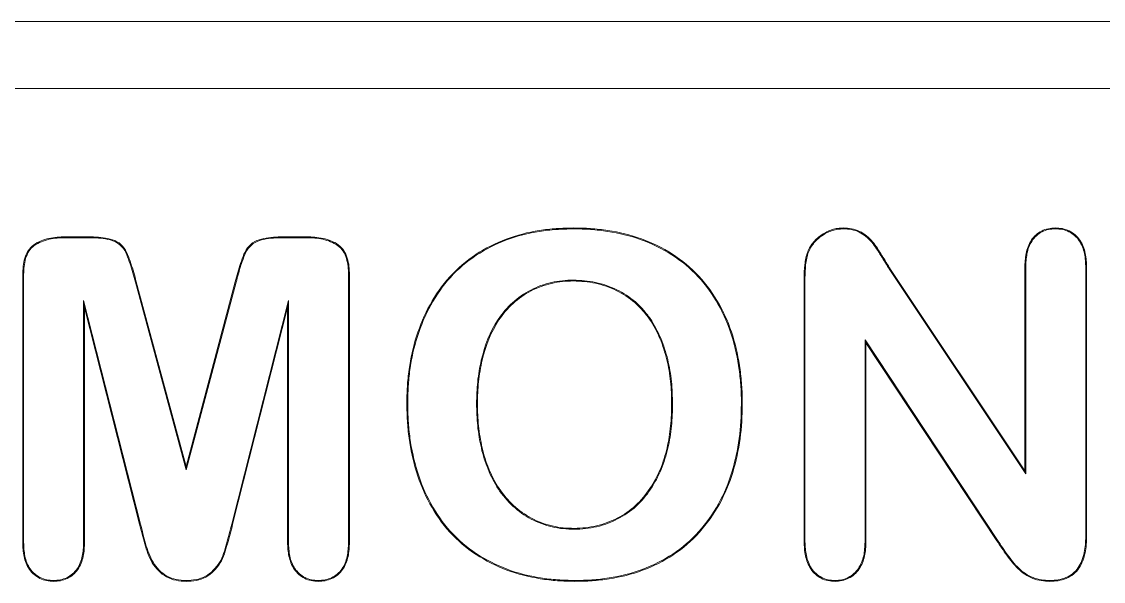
# Model space of a CAD drawing. Header units: millimetres. Extents: x 23 to 674, y 24 to 517.
# Drawn here: x 131.36 to 142.08, y 106.65 to 112.2 of the extents above; entities that cross this region are included whole.
import ezdxf

# ---------------------------------------------------------------- set-up
doc = ezdxf.new("R2010")
doc.units = ezdxf.units.MM
doc.header["$LTSCALE"] = 2.5
doc.layers.add('Visible (ANSI)', color=7, linetype='Continuous', lineweight=9)
doc.layers.add('Visible Narrow (ANSI)', color=7, linetype='Continuous', lineweight=9)

msp = doc.modelspace()

# ---------------------------------------------------------------- linework, layer by layer
at = {"layer": 'Visible (ANSI)'}
for p, q in [((145.949, 112.196), (119.949, 112.196)), ((136.8311, 110.1435), (136.8311, 110.1522)), ((139.5067, 110.1435), (139.5067, 110.1522)), ((141.6081, 110.1435), (141.6081, 110.1522)), ((131.7951, 110.0647), (132.0049, 110.0647)), ((131.7952, 110.056), (131.7951, 110.0647)), ((131.7952, 110.056), (132.0049, 110.056)), ((133.9771, 110.0647), (134.1877, 110.0647)), ((133.9772, 110.056), (134.1875, 110.056)), ((134.1875, 110.056), (134.1877, 110.0647)), ((139.1614, 109.9139), (139.1533, 109.9171)), ((131.374, 107.0364), (131.374, 109.6915)), ((131.3827, 109.6914), (131.374, 109.6915)), ((131.3827, 107.0365), (131.3827, 109.6914)), ((134.6028, 109.6913), (134.6115, 109.6915)), ((134.6028, 109.6913), (134.6028, 107.0365)), ((134.6115, 109.6915), (134.6115, 107.0364)), ((139.9676, 109.7367), (139.975, 109.7414)), ((139.9676, 109.7367), (141.314, 107.7171)), ((139.975, 109.7414), (141.3052, 107.746)), ((141.3052, 107.746), (141.3052, 109.7598)), ((141.314, 109.7597), (141.3052, 109.7598)), ((141.314, 107.7171), (141.314, 109.7597)), ((141.909, 109.7597), (141.9177, 109.7598)), ((141.909, 109.7597), (141.909, 107.098)), ((141.9177, 109.7598), (141.9177, 107.0979)), ((132.4907, 109.6161), (132.9928, 107.756)), ((132.4992, 109.6183), (132.9927, 107.7897)), ((132.9927, 107.7897), (133.4801, 109.6183)), ((132.9928, 107.756), (133.4886, 109.6161)), ((136.8312, 109.636), (136.8311, 109.6272)), ((139.1177, 107.0446), (139.1177, 109.6559)), ((139.1265, 107.0447), (139.1265, 109.6559)), ((131.9778, 109.4346), (131.9865, 109.3647)), ((131.9778, 109.4346), (131.9778, 107.0386)), ((132.5398, 107.2198), (131.9778, 109.4346)), ((132.5313, 107.2176), (131.9865, 109.3647)), ((131.9865, 109.3647), (131.9865, 107.0384)), ((134.0077, 109.4346), (133.4457, 107.2197)), ((133.999, 109.3647), (133.4542, 107.2176)), ((134.0077, 109.4346), (133.999, 109.3647)), ((133.999, 107.0384), (133.999, 109.3647)), ((134.0077, 107.0386), (134.0077, 109.4346)), ((139.7215, 109.0437), (139.7302, 109.0147)), ((139.7215, 109.0437), (139.7215, 107.0427)), ((141.0349, 107.0591), (139.7215, 109.0437)), ((141.0277, 107.0542), (139.7302, 109.0147)), ((139.7302, 109.0147), (139.7302, 107.0426)), ((135.189, 108.4118), (135.1802, 108.4118)), ((135.8715, 108.4118), (135.8802, 108.4118)), ((137.814, 108.4118), (137.8052, 108.4118)), ((138.4965, 108.4071), (138.5052, 108.407)), ((132.9928, 107.756), (132.9927, 107.7897)), ((141.314, 107.7171), (141.3052, 107.746)), ((132.5398, 107.2198), (132.5313, 107.2176)), ((136.8407, 107.1685), (136.8407, 107.1772)), ((131.3827, 107.0365), (131.374, 107.0364)), ((131.9778, 107.0386), (131.9865, 107.0384)), ((134.0077, 107.0386), (133.999, 107.0384)), ((134.6028, 107.0365), (134.6115, 107.0364)), ((139.1265, 107.0447), (139.1177, 107.0446)), ((139.7215, 107.0427), (139.7302, 107.0426)), ((141.909, 107.098), (141.9177, 107.0979)), ((131.6789, 106.661), (131.6789, 106.6522)), ((132.9928, 106.661), (132.9927, 106.6522)), ((134.3018, 106.661), (134.3018, 106.6522)), ((136.8448, 106.661), (136.8448, 106.6522)), ((139.424, 106.661), (139.424, 106.6522)), ((141.5548, 106.661), (141.5547, 106.6522))]:
    msp.add_line(p, q, dxfattribs=at)
for points, knots in [([(135.1802, 108.4118), (135.1813, 108.4683), (135.1824, 108.5249), (135.189, 108.6377), (135.1949, 108.694), (135.2189, 108.862), (135.2429, 108.9729), (135.3455, 109.2964), (135.454, 109.5009), (135.682, 109.7523), (135.7688, 109.8263), (135.9574, 109.9513), (136.0593, 110.0019), (136.2712, 110.0812), (136.3813, 110.1093), (136.5489, 110.1361), (136.6052, 110.1424), (136.718, 110.1498), (136.7746, 110.151), (136.8311, 110.1522)], [0, 0, 0, 0, 0.0001692093, 0.0001692093, 0.0003384185, 0.0003384185, 0.000676837, 0.000676837, 0.0013536741, 0.0013536741, 0.0016920926, 0.0016920926, 0.0020305111, 0.0020305111, 0.0023689297, 0.0023689297, 0.0025381389, 0.0025381389, 0.0027073482, 0.0027073482, 0.0027073482, 0.0027073482]), ([(135.189, 108.4118), (135.19, 108.4683), (135.1911, 108.5247), (135.1977, 108.637), (135.2036, 108.693), (135.2274, 108.8604), (135.2513, 108.9708), (135.3535, 109.2928), (135.4615, 109.4961), (135.688, 109.7459), (135.7742, 109.8194), (135.9616, 109.9436), (136.0629, 109.994), (136.2737, 110.0728), (136.3832, 110.1007), (136.5501, 110.1274), (136.606, 110.1337), (136.7183, 110.141), (136.7746, 110.1423), (136.8311, 110.1435)], [0, 0, 0, 0, 0.0001681814, 0.0001681814, 0.0003365368, 0.0003365368, 0.0006732474, 0.0006732474, 0.0013466688, 0.0013466688, 0.0016833795, 0.0016833795, 0.0020200902, 0.0020200902, 0.0023568009, 0.0023568009, 0.0025251562, 0.0025251562, 0.0026933569, 0.0026933569, 0.0026933569, 0.0026933569]), ([(136.8311, 110.1522), (136.8883, 110.1514), (136.9454, 110.1504), (137.0594, 110.1421), (137.1162, 110.1357), (137.2857, 110.1105), (137.3974, 110.0836), (137.7197, 109.9667), (137.9192, 109.8424), (138.2307, 109.5078), (138.3416, 109.3014), (138.444, 108.9742), (138.4681, 108.8621), (138.4906, 108.6922), (138.4964, 108.6353), (138.504, 108.5213), (138.5047, 108.4641), (138.5052, 108.407)], [0, 0, 0, 0, 0.0001707451, 0.0001707451, 0.0003414902, 0.0003414902, 0.0006829805, 0.0006829805, 0.001365961, 0.001365961, 0.0020489415, 0.0020489415, 0.0023904317, 0.0023904317, 0.0025611768, 0.0025611768, 0.0027319219, 0.0027319219, 0.0027319219, 0.0027319219]), ([(136.8311, 110.1435), (136.8883, 110.1427), (136.9451, 110.1417), (137.0585, 110.1334), (137.1152, 110.1271), (137.284, 110.102), (137.395, 110.0751), (137.7155, 109.9589), (137.9138, 109.8353), (138.2232, 109.503), (138.3336, 109.2978), (138.4355, 108.9722), (138.4595, 108.8605), (138.4819, 108.6913), (138.4877, 108.6345), (138.4953, 108.521), (138.496, 108.4642), (138.4965, 108.4071)], [0, 0, 0, 0, 0.0001697246, 0.0001697246, 0.0003396035, 0.0003396035, 0.0006793612, 0.0006793612, 0.0013588768, 0.0013588768, 0.0020383924, 0.0020383924, 0.0023781502, 0.0023781502, 0.0025480291, 0.0025480291, 0.0027177796, 0.0027177796, 0.0027177796, 0.0027177796]), ([(139.1533, 109.9171), (139.1611, 109.9341), (139.1688, 109.9512), (139.1881, 109.9832), (139.1995, 109.9982), (139.2357, 110.0412), (139.264, 110.0662), (139.3267, 110.1072), (139.3603, 110.1243), (139.4139, 110.1413), (139.4322, 110.1456), (139.4693, 110.1507), (139.488, 110.1514), (139.5067, 110.1522)], [0, 0, 0, 0, 0.00005571568, 0.00005571568, 0.00011143135, 0.00011143135, 0.00022286271, 0.00022286271, 0.00033429406, 0.00033429406, 0.00039000974, 0.00039000974, 0.00044572541, 0.00044572541, 0.00044572541, 0.00044572541]), ([(139.1614, 109.9139), (139.1691, 109.9308), (139.1767, 109.9474), (139.1952, 109.9782), (139.2064, 109.9928), (139.242, 110.0352), (139.2693, 110.0592), (139.3309, 110.0996), (139.3638, 110.1162), (139.4161, 110.1328), (139.4339, 110.137), (139.4698, 110.1419), (139.4881, 110.1427), (139.5067, 110.1435)], [0, 0, 0, 0, 0.00005403762, 0.00005403762, 0.00010853353, 0.00010853353, 0.00021752534, 0.00021752534, 0.00032651716, 0.00032651716, 0.00038101307, 0.00038101307, 0.00043516479, 0.00043516479, 0.00043516479, 0.00043516479]), ([(139.5067, 110.1522), (139.5343, 110.1511), (139.5618, 110.15), (139.6157, 110.1399), (139.642, 110.1308), (139.7165, 110.0951), (139.7588, 110.0583), (139.8304, 109.975), (139.859, 109.9278), (139.9172, 109.8348), (139.9461, 109.7881), (139.975, 109.7414)], [0, 0, 0, 0, 0.00008165373, 0.00008165373, 0.00016330747, 0.00016330747, 0.00032661493, 0.00032661493, 0.0004899224, 0.0004899224, 0.00065322986, 0.00065322986, 0.00065322986, 0.00065322986]), ([(139.5067, 110.1435), (139.5341, 110.1424), (139.5611, 110.1413), (139.6132, 110.1315), (139.6388, 110.1226), (139.7115, 110.0878), (139.7527, 110.052), (139.8232, 109.97), (139.8516, 109.9232), (139.9098, 109.8301), (139.9387, 109.7835), (139.9675, 109.7368), (139.9676, 109.7367), (139.9676, 109.7367), (139.9676, 109.7367)], [0, 0, 0, 0, 0.00008016699, 0.00008016699, 0.00016067949, 0.00016067949, 0.00032170447, 0.00032170447, 0.00048272946, 0.00048272946, 0.00064375444, 0.00064375444, 0.00064375444, 0.00064390168, 0.00064390168, 0.00064390168, 0.00064390168]), ([(141.3052, 109.7598), (141.3068, 109.8065), (141.3087, 109.8535), (141.3273, 109.9451), (141.3434, 109.99), (141.3949, 110.0682), (141.4304, 110.101), (141.4931, 110.1327), (141.5155, 110.1406), (141.5612, 110.1499), (141.5847, 110.1511), (141.6081, 110.1522)], [0, 0, 0, 0, 0.00013937207, 0.00013937207, 0.00027874414, 0.00027874414, 0.00041811621, 0.00041811621, 0.00048780225, 0.00048780225, 0.00055748828, 0.00055748828, 0.00055748828, 0.00055748828]), ([(141.314, 109.7597), (141.3155, 109.8063), (141.3175, 109.8526), (141.3357, 109.9426), (141.3514, 109.9864), (141.4014, 110.0623), (141.4357, 110.0939), (141.4964, 110.1246), (141.518, 110.1322), (141.562, 110.1412), (141.5848, 110.1423), (141.6081, 110.1435)], [0, 0, 0, 0, 0.00013607543, 0.00013607543, 0.00027229216, 0.00027229216, 0.00040850889, 0.00040850889, 0.00047661725, 0.00047661725, 0.0005443156, 0.0005443156, 0.0005443156, 0.0005443156]), ([(141.6081, 110.1522), (141.6317, 110.1511), (141.6553, 110.1499), (141.7017, 110.1412), (141.7245, 110.1337), (141.7883, 110.1027), (141.8248, 110.0702), (141.8781, 109.9921), (141.8952, 109.947), (141.9142, 109.8544), (141.9161, 109.8069), (141.9177, 109.7598)], [0, 0, 0, 0, 0.00007002805, 0.00007002805, 0.0001400561, 0.0001400561, 0.0002801122, 0.0002801122, 0.0004201683, 0.0004201683, 0.0005602244, 0.0005602244, 0.0005602244, 0.0005602244]), ([(141.6081, 110.1435), (141.6316, 110.1423), (141.6546, 110.1412), (141.6994, 110.1327), (141.7213, 110.1255), (141.7831, 110.0956), (141.8183, 110.0642), (141.8701, 109.9883), (141.8868, 109.9444), (141.9055, 109.8536), (141.9074, 109.8067), (141.909, 109.7597)], [0, 0, 0, 0, 0.00006791252, 0.00006791252, 0.0001362327, 0.0001362327, 0.00027287307, 0.00027287307, 0.00040951344, 0.00040951344, 0.00054601053, 0.00054601053, 0.00054601053, 0.00054601053]), ([(131.374, 109.6915), (131.3755, 109.7455), (131.3781, 109.8008), (131.4026, 109.8785), (131.4135, 109.9037), (131.4423, 109.9498), (131.4615, 109.9697), (131.528, 110.0171), (131.5801, 110.0363), (131.6862, 110.0605), (131.7409, 110.0632), (131.7951, 110.0647)], [0, 0, 0, 0, 0.00016063256, 0.00016063256, 0.00024094884, 0.00024094884, 0.00032126512, 0.00032126512, 0.00048189768, 0.00048189768, 0.00064253024, 0.00064253024, 0.00064253024, 0.00064253024]), ([(131.3827, 109.6914), (131.3843, 109.7454), (131.3868, 109.7995), (131.4107, 109.8753), (131.4215, 109.8999), (131.4491, 109.9444), (131.4673, 109.9631), (131.5316, 110.0089), (131.5829, 110.0279), (131.6872, 110.0518), (131.741, 110.0545), (131.7952, 110.056)], [0, 0, 0, 0, 0.00015701295, 0.00015701295, 0.00023557939, 0.00023557939, 0.00031414584, 0.00031414584, 0.00047127873, 0.00047127873, 0.00062829723, 0.00062829723, 0.00062829723, 0.00062829723]), ([(132.0049, 110.0647), (132.0683, 110.0639), (132.1324, 110.0632), (132.2264, 110.0472), (132.2577, 110.0402), (132.3158, 110.0143), (132.3425, 109.9957), (132.3851, 109.9484), (132.4005, 109.92), (132.4256, 109.8616), (132.4358, 109.8315), (132.4657, 109.741), (132.483, 109.6798), (132.4992, 109.6183)], [0, 0, 0, 0, 0.00019079029, 0.00019079029, 0.00028618544, 0.00028618544, 0.00038158059, 0.00038158059, 0.00047697574, 0.00047697574, 0.00057237088, 0.00057237088, 0.00076316118, 0.00076316118, 0.00076316118, 0.00076316118]), ([(132.0049, 110.056), (132.0683, 110.0552), (132.1318, 110.0544), (132.2245, 110.0387), (132.2552, 110.0318), (132.3112, 110.0068), (132.3369, 109.9889), (132.3777, 109.9435), (132.3927, 109.9161), (132.4173, 109.8587), (132.4276, 109.8287), (132.4573, 109.7384), (132.4746, 109.6775), (132.4907, 109.6161), (132.4907, 109.6161), (132.4907, 109.6161), (132.4907, 109.6161), (132.4907, 109.6161), (132.4907, 109.6161), (132.4907, 109.6161)], [0, 0, 0, 0, 0.00018798001, 0.00018798001, 0.00028199667, 0.00028199667, 0.00037601333, 0.00037601333, 0.00047002999, 0.00047002999, 0.00056404665, 0.00056404665, 0.00075207997, 0.00075207997, 0.00075207997, 0.00075209401, 0.00075209401, 0.00075209401, 0.00075210805, 0.00075210805, 0.00075210805, 0.00075210805]), ([(133.4801, 109.6183), (133.4964, 109.68), (133.5137, 109.7414), (133.5438, 109.8321), (133.5539, 109.8624), (133.5792, 109.9209), (133.5954, 109.949), (133.6381, 109.9964), (133.6651, 110.0149), (133.7235, 110.0406), (133.755, 110.0473), (133.8493, 110.0631), (133.9135, 110.0639), (133.9771, 110.0647)], [0, 0, 0, 0, 0.00019156341, 0.00019156341, 0.00028734511, 0.00028734511, 0.00038312682, 0.00038312682, 0.00047890852, 0.00047890852, 0.00057469023, 0.00057469023, 0.00076625364, 0.00076625364, 0.00076625364, 0.00076625364]), ([(133.4886, 109.6161), (133.5033, 109.672), (133.5189, 109.7275), (133.5366, 109.7824), (133.5384, 109.788), (133.5402, 109.7935), (133.542, 109.7991), (133.552, 109.8293), (133.5622, 109.8595), (133.5746, 109.8882), (133.587, 109.9169), (133.6028, 109.9441), (133.6233, 109.9668), (133.6438, 109.9896), (133.6697, 110.0074), (133.6978, 110.0197), (133.7259, 110.0321), (133.7569, 110.0388), (133.7879, 110.044), (133.8499, 110.0544), (133.9136, 110.0552), (133.9772, 110.056)], [0, 0, 0, 0, 0.00017132784, 0.00017132784, 0.00017132784, 0.00018878378, 0.00018878378, 0.00018878378, 0.00028316155, 0.00028316155, 0.00028316155, 0.00037753933, 0.00037753933, 0.00037753933, 0.0004719171, 0.0004719171, 0.0004719171, 0.00056629487, 0.00056629487, 0.00056629487, 0.00075499609, 0.00075499609, 0.00075499609, 0.00075499609]), ([(134.1875, 110.056), (134.2419, 110.0545), (134.2959, 110.0519), (134.4005, 110.0282), (134.4522, 110.0093), (134.5165, 109.9632), (134.5353, 109.9449), (134.563, 109.9003), (134.5747, 109.8762), (134.5896, 109.825), (134.5958, 109.7988), (134.6013, 109.7457), (134.6019, 109.7184), (134.6028, 109.6913)], [0, 0, 0, 0, 0.00015889378, 0.00015889378, 0.00031790329, 0.00031790329, 0.00039740804, 0.00039740804, 0.0004769128, 0.0004769128, 0.00055641755, 0.00055641755, 0.00063579273, 0.00063579273, 0.00063579273, 0.00063579273]), ([(134.1877, 110.0647), (134.242, 110.0632), (134.2969, 110.0606), (134.4033, 110.0365), (134.4559, 110.0174), (134.5223, 109.9698), (134.5422, 109.9504), (134.571, 109.904), (134.5829, 109.8793), (134.5982, 109.8269), (134.6044, 109.8002), (134.61, 109.746), (134.6107, 109.7187), (134.6115, 109.6915)], [0, 0, 0, 0, 0.00016233415, 0.00016233415, 0.0003246683, 0.0003246683, 0.00040583538, 0.00040583538, 0.00048700246, 0.00048700246, 0.00056816953, 0.00056816953, 0.00064933661, 0.00064933661, 0.00064933661, 0.00064933661]), ([(139.1177, 109.6559), (139.1182, 109.7001), (139.1194, 109.7442), (139.1272, 109.81), (139.1302, 109.832), (139.1395, 109.8751), (139.1464, 109.8961), (139.1533, 109.9171)], [0, 0, 0, 0, 0.0001325811, 0.0001325811, 0.00019887165, 0.00019887165, 0.0002651622, 0.0002651622, 0.0002651622, 0.0002651622]), ([(139.1265, 109.6559), (139.1269, 109.7001), (139.1281, 109.7436), (139.1358, 109.8088), (139.1388, 109.8306), (139.1479, 109.8726), (139.1545, 109.893), (139.1614, 109.9139)], [0, 0, 0, 0, 0.00013118362, 0.00013118362, 0.00019679652, 0.00019679652, 0.00026194278, 0.00026194278, 0.00026194278, 0.00026194278]), ([(136.8312, 109.636), (136.8311, 109.636), (136.831, 109.6359), (136.8309, 109.6359), (136.7947, 109.635), (136.7582, 109.6341), (136.6854, 109.6265), (136.6494, 109.6202), (136.5426, 109.5955), (136.4732, 109.5708), (136.2781, 109.4703), (136.167, 109.368), (136.0051, 109.1246), (135.9523, 108.9862), (135.9021, 108.7737), (135.8904, 108.7018), (135.875, 108.5571), (135.8729, 108.4843), (135.8715, 108.412), (135.8715, 108.4119), (135.8715, 108.4118), (135.8715, 108.4118)], [0, 0, 0, 0, 0.0000002608, 0.0000002608, 0.0000002608, 0.0001092755, 0.0001092755, 0.0002182901, 0.0002182901, 0.0004363195, 0.0004363195, 0.0008723781, 0.0008723781, 0.0013084368, 0.0013084368, 0.0015264661, 0.0015264661, 0.0017444954, 0.0017444954, 0.0017444954, 0.0017446666, 0.0017446666, 0.0017446666, 0.0017446666]), ([(136.8311, 109.6272), (136.7949, 109.6263), (136.7587, 109.6254), (136.6868, 109.6179), (136.651, 109.6116), (136.5452, 109.5872), (136.4765, 109.5627), (136.2834, 109.4632), (136.1735, 109.362), (136.0132, 109.1209), (135.9606, 108.9834), (135.9107, 108.7721), (135.899, 108.7005), (135.8837, 108.5565), (135.8817, 108.4841), (135.8802, 108.4118)], [0, 0, 0, 0, 0.0001081572, 0.0001081572, 0.0002163144, 0.0002163144, 0.0004326287, 0.0004326287, 0.0008652575, 0.0008652575, 0.0012978862, 0.0012978862, 0.0015142006, 0.0015142006, 0.0017305149, 0.0017305149, 0.0017305149, 0.0017305149]), ([(137.8052, 108.4118), (137.8036, 108.485), (137.8019, 108.5582), (137.7868, 108.7039), (137.7745, 108.7763), (137.7402, 108.9187), (137.7177, 108.9886), (137.6607, 109.1235), (137.6268, 109.1889), (137.5645, 109.2794), (137.5414, 109.3078), (137.4931, 109.3629), (137.4673, 109.389), (137.3841, 109.4606), (137.3224, 109.5011), (137.1908, 109.5656), (137.121, 109.5895), (136.9777, 109.6206), (136.9043, 109.6247), (136.8311, 109.6272)], [0, 0, 0, 0, 0.000216912, 0.000216912, 0.000433824, 0.000433824, 0.0006507361, 0.0006507361, 0.0008676481, 0.0008676481, 0.0009761041, 0.0009761041, 0.0010845601, 0.0010845601, 0.0013014721, 0.0013014721, 0.0015183842, 0.0015183842, 0.0017352962, 0.0017352962, 0.0017352962, 0.0017352962]), ([(137.814, 108.4118), (137.814, 108.4119), (137.814, 108.4119), (137.814, 108.412), (137.8124, 108.4852), (137.8106, 108.5587), (137.7955, 108.7052), (137.7831, 108.7779), (137.7486, 108.9211), (137.7259, 108.9916), (137.6685, 109.1274), (137.6345, 109.1931), (137.5715, 109.2847), (137.5481, 109.3133), (137.4995, 109.3689), (137.4733, 109.3953), (137.3891, 109.4678), (137.3269, 109.5087), (137.1939, 109.5738), (137.1235, 109.5979), (136.9789, 109.6293), (136.9045, 109.6334), (136.8314, 109.6359), (136.8313, 109.6359), (136.8312, 109.636), (136.8312, 109.636)], [0, 0, 0, 0, 0.0000001435, 0.0000001435, 0.0000001435, 0.0002187367, 0.0002187367, 0.0004373299, 0.0004373299, 0.0006559231, 0.0006559231, 0.0008745162, 0.0008745162, 0.0009838128, 0.0009838128, 0.0010931094, 0.0010931094, 0.0013117026, 0.0013117026, 0.0015302958, 0.0015302958, 0.001748889, 0.001748889, 0.001748889, 0.0017491477, 0.0017491477, 0.0017491477, 0.0017491477]), ([(136.8448, 106.6522), (136.7877, 106.6536), (136.7305, 106.655), (136.6166, 106.6626), (136.5598, 106.6692), (136.3905, 106.6964), (136.2791, 106.7241), (136.0651, 106.8045), (135.9622, 106.8559), (135.771, 106.9811), (135.6839, 107.0565), (135.5298, 107.2253), (135.4646, 107.3201), (135.3543, 107.5204), (135.3107, 107.6265), (135.2431, 107.8449), (135.2189, 107.9569), (135.1952, 108.1267), (135.1895, 108.1835), (135.1827, 108.2975), (135.1815, 108.3547), (135.1802, 108.4118)], [0, 0, 0, 0, 0.0001705458, 0.0001705458, 0.0003410916, 0.0003410916, 0.0006821833, 0.0006821833, 0.0010232749, 0.0010232749, 0.0013643665, 0.0013643665, 0.0017054582, 0.0017054582, 0.0020465498, 0.0020465498, 0.0023876415, 0.0023876415, 0.0025581873, 0.0025581873, 0.0027287331, 0.0027287331, 0.0027287331, 0.0027287331]), ([(136.8448, 106.661), (136.7877, 106.6623), (136.7308, 106.6637), (136.6174, 106.6713), (136.5609, 106.6778), (136.3924, 106.7049), (136.2815, 106.7325), (136.0687, 106.8124), (135.9663, 106.8636), (135.7764, 106.9879), (135.6898, 107.0629), (135.5367, 107.2307), (135.472, 107.3248), (135.3622, 107.5241), (135.3189, 107.6296), (135.2516, 107.847), (135.2275, 107.9585), (135.2039, 108.1276), (135.1982, 108.1843), (135.1914, 108.2978), (135.1902, 108.3547), (135.189, 108.4118)], [0, 0, 0, 0, 0.000169551, 0.000169551, 0.0003392858, 0.0003392858, 0.0006787552, 0.0006787552, 0.0010182246, 0.0010182246, 0.001357694, 0.001357694, 0.0016971635, 0.0016971635, 0.0020366329, 0.0020366329, 0.0023761023, 0.0023761023, 0.002545837, 0.002545837, 0.0027153981, 0.0027153981, 0.0027153981, 0.0027153981]), ([(135.8715, 108.4118), (135.8715, 108.4117), (135.8715, 108.4117), (135.8715, 108.4116), (135.8729, 108.3384), (135.875, 108.2646), (135.8905, 108.1181), (135.9023, 108.0453), (135.9357, 107.9017), (135.9576, 107.8309), (136.0138, 107.6944), (136.047, 107.6281), (136.1292, 107.5048), (136.1782, 107.4487), (136.2868, 107.3482), (136.3471, 107.3041), (136.4781, 107.2344), (136.5484, 107.2094), (136.6565, 107.184), (136.6932, 107.1778), (136.7669, 107.1705), (136.8038, 107.1695), (136.8404, 107.1685), (136.8405, 107.1685), (136.8406, 107.1685), (136.8407, 107.1685)], [0, 0, 0, 0, 0.0000001701, 0.0000001701, 0.0000001701, 0.0002195255, 0.0002195255, 0.000438881, 0.000438881, 0.0006582364, 0.0006582364, 0.0008775919, 0.0008775919, 0.0010969474, 0.0010969474, 0.0013163028, 0.0013163028, 0.0015356583, 0.0015356583, 0.001645336, 0.001645336, 0.0017550138, 0.0017550138, 0.0017550138, 0.0017552794, 0.0017552794, 0.0017552794, 0.0017552794]), ([(135.8802, 108.4118), (135.8817, 108.3385), (135.8837, 108.2652), (135.8992, 108.1194), (135.9109, 108.0469), (135.9441, 107.9041), (135.9659, 107.8338), (136.0217, 107.6982), (136.0547, 107.6323), (136.136, 107.5103), (136.1846, 107.4546), (136.2923, 107.3551), (136.3519, 107.3114), (136.4814, 107.2425), (136.5511, 107.2178), (136.6582, 107.1925), (136.6944, 107.1865), (136.7674, 107.1793), (136.804, 107.1782), (136.8407, 107.1772)], [0, 0, 0, 0, 0.0002176548, 0.0002176548, 0.0004353096, 0.0004353096, 0.0006529644, 0.0006529644, 0.0008706192, 0.0008706192, 0.001088274, 0.001088274, 0.0013059288, 0.0013059288, 0.0015235836, 0.0015235836, 0.001632411, 0.001632411, 0.0017412384, 0.0017412384, 0.0017412384, 0.0017412384]), ([(136.8407, 107.1685), (136.8408, 107.1685), (136.8409, 107.1685), (136.841, 107.1685), (136.8777, 107.1697), (136.9147, 107.171), (136.9885, 107.1783), (137.0253, 107.1847), (137.1336, 107.2109), (137.2036, 107.2365), (137.336, 107.3039), (137.3982, 107.3458), (137.5073, 107.4468), (137.555, 107.5041), (137.6375, 107.6272), (137.6722, 107.693), (137.7298, 107.8293), (137.7514, 107.9004), (137.7847, 108.0443), (137.7962, 108.1174), (137.8108, 108.2643), (137.8132, 108.3382), (137.814, 108.4117), (137.814, 108.4117), (137.814, 108.4118), (137.814, 108.4118)], [0, 0, 0, 0, 0.000000267, 0.000000267, 0.000000267, 0.0001109477, 0.0001109477, 0.0002216284, 0.0002216284, 0.0004429898, 0.0004429898, 0.0006643512, 0.0006643512, 0.0008857126, 0.0008857126, 0.001107074, 0.001107074, 0.0013284354, 0.0013284354, 0.0015497968, 0.0015497968, 0.0017711582, 0.0017711582, 0.0017711582, 0.001771303, 0.001771303, 0.001771303, 0.001771303]), ([(136.8407, 107.1772), (136.8775, 107.1785), (136.9142, 107.1797), (136.9873, 107.1869), (137.0236, 107.1933), (137.1308, 107.2192), (137.2003, 107.2446), (137.3314, 107.3114), (137.3929, 107.3528), (137.5007, 107.4526), (137.5481, 107.5095), (137.6299, 107.6315), (137.6643, 107.6968), (137.7216, 107.8322), (137.7429, 107.9027), (137.7761, 108.0459), (137.7875, 108.1186), (137.8021, 108.2648), (137.8044, 108.3383), (137.8052, 108.4118)], [0, 0, 0, 0, 0.0001098201, 0.0001098201, 0.0002196402, 0.0002196402, 0.0004392805, 0.0004392805, 0.0006589207, 0.0006589207, 0.000878561, 0.000878561, 0.0010982012, 0.0010982012, 0.0013178414, 0.0013178414, 0.0015374817, 0.0015374817, 0.0017571219, 0.0017571219, 0.0017571219, 0.0017571219]), ([(138.4965, 108.4071), (138.4941, 108.2931), (138.49, 108.1795), (138.4595, 107.9543), (138.4358, 107.8428), (138.3359, 107.5172), (138.2256, 107.3129), (137.9978, 107.0602), (137.9115, 106.9854), (137.7222, 106.8606), (137.6201, 106.8094), (137.4075, 106.7301), (137.2966, 106.7039), (137.1282, 106.6771), (137.0718, 106.6704), (136.9587, 106.6631), (136.9018, 106.662), (136.8448, 106.661)], [0, 0, 0, 0, 0.0003394704, 0.0003394704, 0.0006790695, 0.0006790695, 0.0013582676, 0.0013582676, 0.0016978667, 0.0016978667, 0.0020374658, 0.0020374658, 0.0023770649, 0.0023770649, 0.0025468644, 0.0025468644, 0.00271648, 0.00271648, 0.00271648, 0.00271648]), ([(138.5052, 108.407), (138.5029, 108.293), (138.4987, 108.1788), (138.468, 107.9527), (138.4443, 107.8407), (138.3439, 107.5136), (138.233, 107.3081), (138.0038, 107.0538), (137.9169, 106.9785), (137.7264, 106.8529), (137.6238, 106.8014), (137.4099, 106.7217), (137.2984, 106.6954), (137.1293, 106.6685), (137.0726, 106.6617), (136.9589, 106.6543), (136.9018, 106.6533), (136.8448, 106.6522)], [0, 0, 0, 0, 0.00034131, 0.00034131, 0.0006826201, 0.0006826201, 0.0013652402, 0.0013652402, 0.0017065502, 0.0017065502, 0.0020478603, 0.0020478603, 0.0023891703, 0.0023891703, 0.0025598254, 0.0025598254, 0.0027304804, 0.0027304804, 0.0027304804, 0.0027304804]), ([(132.9927, 106.6522), (132.9593, 106.6533), (132.9257, 106.6553), (132.8602, 106.6697), (132.8282, 106.681), (132.7697, 106.7137), (132.7431, 106.7345), (132.6955, 106.7817), (132.6746, 106.8082), (132.6241, 106.8952), (132.6016, 106.959), (132.5653, 107.088), (132.5491, 107.153), (132.5313, 107.2176)], [0, 0, 0, 0, 0.00009976778, 0.00009976778, 0.00019953555, 0.00019953555, 0.00029930333, 0.00029930333, 0.0003990711, 0.0003990711, 0.00059860665, 0.00059860665, 0.0007981422, 0.0007981422, 0.0007981422, 0.0007981422]), ([(132.9928, 106.661), (132.9593, 106.6621), (132.9268, 106.664), (132.8627, 106.678), (132.8317, 106.689), (132.7747, 106.7209), (132.7489, 106.7411), (132.702, 106.7876), (132.6819, 106.8131), (132.6322, 106.8987), (132.6099, 106.9617), (132.5738, 107.09), (132.5575, 107.1553), (132.5398, 107.2198)], [0, 0, 0, 0, 0.00009824685, 0.00009824685, 0.00019676487, 0.00019676487, 0.0002952829, 0.0002952829, 0.00039380092, 0.00039380092, 0.00059083698, 0.00059083698, 0.00078778497, 0.00078778497, 0.00078778497, 0.00078778497]), ([(133.4542, 107.2176), (133.4376, 107.1524), (133.4205, 107.0873), (133.3828, 106.9582), (133.3664, 106.8916), (133.3133, 106.8057), (133.2913, 106.78), (133.2444, 106.7317), (133.2179, 106.7102), (133.1586, 106.6784), (133.1262, 106.6675), (133.0601, 106.6545), (133.0264, 106.6532), (132.9927, 106.6522)], [0, 0, 0, 0, 0.00020188819, 0.00020188819, 0.00040377637, 0.00040377637, 0.00050472046, 0.00050472046, 0.00060566456, 0.00060566456, 0.00070660865, 0.00070660865, 0.00080755274, 0.00080755274, 0.00080755274, 0.00080755274]), ([(133.4457, 107.2197), (133.4291, 107.1545), (133.4121, 107.0896), (133.3933, 107.0252), (133.3744, 106.9607), (133.3581, 106.8948), (133.3235, 106.839), (133.3063, 106.811), (133.2846, 106.7856), (133.2616, 106.7619), (133.2385, 106.7382), (133.2129, 106.7174), (133.1841, 106.702), (133.1553, 106.6866), (133.1237, 106.676), (133.0915, 106.6696), (133.0593, 106.6632), (133.0264, 106.662), (132.9928, 106.661)], [0, 0, 0, 0, 0.00019908062, 0.00019908062, 0.00019908062, 0.00039816123, 0.00039816123, 0.00039816123, 0.00049770154, 0.00049770154, 0.00049770154, 0.00059724185, 0.00059724185, 0.00059724185, 0.00069678216, 0.00069678216, 0.00069678216, 0.00079604962, 0.00079604962, 0.00079604962, 0.00079604962]), ([(131.6789, 106.6522), (131.6557, 106.6534), (131.6326, 106.6547), (131.5873, 106.6639), (131.5652, 106.6715), (131.5028, 106.7021), (131.4665, 106.7331), (131.4138, 106.8092), (131.3968, 106.8533), (131.3774, 106.9438), (131.3755, 106.9903), (131.374, 107.0364)], [0, 0, 0, 0, 0.00006845913, 0.00006845913, 0.00013691827, 0.00013691827, 0.00027383653, 0.00027383653, 0.0004107548, 0.0004107548, 0.00054767306, 0.00054767306, 0.00054767306, 0.00054767306]), ([(131.6789, 106.661), (131.6558, 106.6622), (131.6334, 106.6634), (131.5898, 106.6723), (131.5684, 106.6797), (131.5079, 106.7093), (131.4729, 106.7393), (131.4217, 106.8131), (131.4052, 106.856), (131.3861, 106.9447), (131.3842, 106.9904), (131.3827, 107.0365)], [0, 0, 0, 0, 0.00006632831, 0.00006632831, 0.00013309494, 0.00013309494, 0.00026662819, 0.00026662819, 0.00040016144, 0.00040016144, 0.00053355794, 0.00053355794, 0.00053355794, 0.00053355794]), ([(131.9778, 107.0386), (131.9764, 106.992), (131.9742, 106.9462), (131.9545, 106.8567), (131.939, 106.813), (131.8867, 106.7391), (131.8515, 106.7084), (131.7906, 106.6788), (131.769, 106.6717), (131.7248, 106.6634), (131.7021, 106.6622), (131.6789, 106.661)], [0, 0, 0, 0, 0.00013578078, 0.00013578078, 0.00027168903, 0.00027168903, 0.00040759728, 0.00040759728, 0.00047555141, 0.00047555141, 0.00054306234, 0.00054306234, 0.00054306234, 0.00054306234]), ([(131.9865, 107.0384), (131.9851, 106.9919), (131.9829, 106.9451), (131.9628, 106.854), (131.9469, 106.8091), (131.893, 106.7329), (131.8567, 106.7012), (131.7937, 106.6706), (131.7713, 106.6633), (131.7255, 106.6546), (131.7022, 106.6534), (131.6789, 106.6522)], [0, 0, 0, 0, 0.00013905464, 0.00013905464, 0.00027810928, 0.00027810928, 0.00041716392, 0.00041716392, 0.00048669124, 0.00048669124, 0.00055621856, 0.00055621856, 0.00055621856, 0.00055621856]), ([(134.3018, 106.6522), (134.2787, 106.6535), (134.2556, 106.6547), (134.2104, 106.6641), (134.1883, 106.6719), (134.1266, 106.7036), (134.091, 106.7352), (134.0384, 106.8113), (134.0221, 106.8556), (134.0025, 106.9459), (134.0004, 106.9923), (133.999, 107.0384)], [0, 0, 0, 0, 0.00006840425, 0.00006840425, 0.0001368085, 0.0001368085, 0.000273617, 0.000273617, 0.0004104255, 0.0004104255, 0.00054723399, 0.00054723399, 0.00054723399, 0.00054723399]), ([(134.3018, 106.661), (134.2788, 106.6622), (134.2564, 106.6635), (134.2129, 106.6724), (134.1916, 106.68), (134.1319, 106.7106), (134.0973, 106.7413), (134.0463, 106.8151), (134.0304, 106.8583), (134.0112, 106.9469), (134.0091, 106.9924), (134.0077, 107.0386)], [0, 0, 0, 0, 0.00006624641, 0.00006624641, 0.00013293469, 0.00013293469, 0.00026631126, 0.00026631126, 0.00039968782, 0.00039968782, 0.00053293443, 0.00053293443, 0.00053293443, 0.00053293443]), ([(134.6028, 107.0365), (134.6013, 106.9899), (134.5991, 106.9441), (134.5793, 106.8546), (134.5633, 106.811), (134.5108, 106.7374), (134.4749, 106.7074), (134.4138, 106.6784), (134.392, 106.6715), (134.3477, 106.6634), (134.325, 106.6622), (134.3018, 106.661)], [0, 0, 0, 0, 0.00013595039, 0.00013595039, 0.00027203315, 0.00027203315, 0.00040811591, 0.00040811591, 0.00047615729, 0.00047615729, 0.00054375133, 0.00054375133, 0.00054375133, 0.00054375133]), ([(134.6115, 107.0364), (134.61, 106.9898), (134.6078, 106.943), (134.5877, 106.8519), (134.5713, 106.8072), (134.517, 106.7311), (134.4801, 106.7002), (134.4168, 106.6702), (134.3943, 106.663), (134.3485, 106.6546), (134.3251, 106.6534), (134.3018, 106.6522)], [0, 0, 0, 0, 0.00013923891, 0.00013923891, 0.00027847782, 0.00027847782, 0.00041771673, 0.00041771673, 0.00048733618, 0.00048733618, 0.00055695563, 0.00055695563, 0.00055695563, 0.00055695563]), ([(139.424, 106.6522), (139.4005, 106.6533), (139.3771, 106.6545), (139.3312, 106.6639), (139.3089, 106.672), (139.2464, 106.7044), (139.2102, 106.7365), (139.1582, 106.8145), (139.1416, 106.8593), (139.1214, 106.9508), (139.1192, 106.9979), (139.1177, 107.0446)], [0, 0, 0, 0, 0.00006941292, 0.00006941292, 0.00013882584, 0.00013882584, 0.00027765168, 0.00027765168, 0.00041647752, 0.00041647752, 0.00055530337, 0.00055530337, 0.00055530337, 0.00055530337]), ([(139.424, 106.661), (139.4006, 106.6621), (139.3779, 106.6632), (139.3338, 106.6723), (139.3122, 106.6801), (139.2518, 106.7115), (139.2167, 106.7425), (139.1662, 106.8182), (139.1499, 106.862), (139.1301, 106.9518), (139.128, 106.998), (139.1265, 107.0447)], [0, 0, 0, 0, 0.00006728382, 0.00006728382, 0.00013497941, 0.00013497941, 0.0002703706, 0.0002703706, 0.00040576179, 0.00040576179, 0.00054101793, 0.00054101793, 0.00054101793, 0.00054101793]), ([(139.7215, 107.0427), (139.7199, 106.9962), (139.718, 106.95), (139.6986, 106.8606), (139.6815, 106.8175), (139.63, 106.7428), (139.5954, 106.7116), (139.5352, 106.6805), (139.5137, 106.6726), (139.4699, 106.6634), (139.4472, 106.6621), (139.424, 106.661)], [0, 0, 0, 0, 0.00013573263, 0.00013573263, 0.00027160958, 0.00027160958, 0.00040748652, 0.00040748652, 0.000475425, 0.000475425, 0.00054294866, 0.00054294866, 0.00054294866, 0.00054294866]), ([(139.7302, 107.0426), (139.7287, 106.9961), (139.7267, 106.9491), (139.707, 106.8579), (139.6894, 106.8136), (139.6364, 106.7367), (139.6008, 106.7045), (139.5385, 106.6724), (139.5163, 106.6642), (139.4707, 106.6546), (139.4473, 106.6534), (139.424, 106.6522)], [0, 0, 0, 0, 0.00013903054, 0.00013903054, 0.00027806108, 0.00027806108, 0.00041709161, 0.00041709161, 0.00048660688, 0.00048660688, 0.00055612215, 0.00055612215, 0.00055612215, 0.00055612215]), ([(141.5547, 106.6522), (141.5257, 106.6536), (141.4966, 106.6549), (141.439, 106.6634), (141.4105, 106.6705), (141.3289, 106.7019), (141.2809, 106.7369), (141.1965, 106.8171), (141.16, 106.8628), (141.0928, 106.9577), (141.0606, 107.0062), (141.0277, 107.0542)], [0, 0, 0, 0, 0.00008616605, 0.00008616605, 0.00017233209, 0.00017233209, 0.00034466419, 0.00034466419, 0.00051699628, 0.00051699628, 0.00068932837, 0.00068932837, 0.00068932837, 0.00068932837]), ([(141.5548, 106.661), (141.5258, 106.6623), (141.4971, 106.6637), (141.4408, 106.672), (141.413, 106.6789), (141.3333, 106.7095), (141.2864, 106.7437), (141.203, 106.8229), (141.167, 106.868), (141.1001, 106.9625), (141.0678, 107.0111), (141.0349, 107.0591)], [0, 0, 0, 0, 0.00008487847, 0.00008487847, 0.00017011818, 0.00017011818, 0.00034059759, 0.00034059759, 0.000511077, 0.000511077, 0.00068148645, 0.00068148645, 0.00068148645, 0.00068148645]), ([(141.9177, 107.0979), (141.9164, 107.0433), (141.9143, 106.9882), (141.8915, 106.8811), (141.8723, 106.8285), (141.8259, 106.7606), (141.8074, 106.74), (141.7648, 106.7055), (141.7408, 106.6918), (141.6901, 106.6705), (141.6636, 106.6629), (141.6096, 106.6543), (141.5822, 106.6533), (141.5547, 106.6522)], [0, 0, 0, 0, 0.00016288845, 0.00016288845, 0.0003257769, 0.0003257769, 0.00040722113, 0.00040722113, 0.00048866535, 0.00048866535, 0.00057010958, 0.00057010958, 0.0006515538, 0.0006515538, 0.0006515538, 0.0006515538]), ([(141.909, 107.098), (141.9077, 107.0434), (141.9056, 106.9892), (141.8831, 106.8837), (141.8643, 106.8322), (141.8192, 106.7662), (141.8012, 106.7462), (141.76, 106.7128), (141.7368, 106.6995), (141.6874, 106.6788), (141.6615, 106.6714), (141.609, 106.663), (141.5821, 106.662), (141.5548, 106.661)], [0, 0, 0, 0, 0.00015958676, 0.00015958676, 0.00031927611, 0.00031927611, 0.00039912078, 0.00039912078, 0.00047896546, 0.00047896546, 0.00055881013, 0.00055881013, 0.00063829564, 0.00063829564, 0.00063829564, 0.00063829564])]:
    msp.add_open_spline(points, degree=3, knots=knots, dxfattribs=at)
at = {"layer": 'Visible Narrow (ANSI)'}
for p, q in [((145.949, 111.5345), (119.949, 111.5345)), ((132.0049, 110.056), (132.0049, 110.0647)), ((133.9772, 110.056), (133.9771, 110.0647)), ((132.4907, 109.6161), (132.4992, 109.6183)), ((133.4886, 109.6161), (133.4801, 109.6183)), ((139.1265, 109.6559), (139.1177, 109.6559)), ((133.4457, 107.2197), (133.4542, 107.2176)), ((141.0349, 107.0591), (141.0277, 107.0542))]:
    msp.add_line(p, q, dxfattribs=at)

doc.saveas('drawing.dxf')
